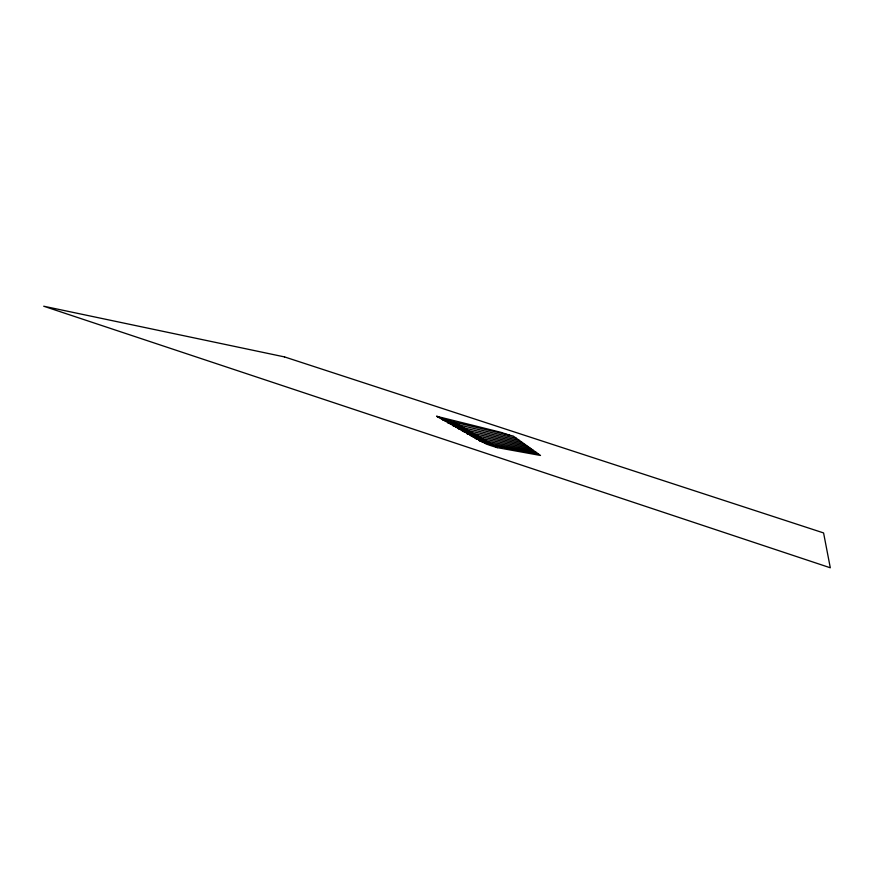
<?xml version="1.0" encoding="UTF-8"?>
<svg xmlns="http://www.w3.org/2000/svg" width="874" height="874" viewBox="0 0 874 874"><rect width="100%" height="100%" fill="white"/><g stroke="black" fill="none" stroke-linecap="round" stroke-linejoin="round"><path stroke-width="1.31" d="M464.116 427.965L519.495 440.518M459.101 425.015L458.26 424.906M481.203 438.431L530.726 448.515M490.074 443.271L535.795 452.12M493.821 445.478L538.187 453.803L493.1 445.369M486.075 441.02L533.304 450.35M436.694 416.297L486.305 444.036A19.96 1.125 17.5 0 0 488.664 444.877L489.298 445.095A16.748 0.95 17.5 0 0 491.833 445.948L497.208 447.619L540.514 455.463L513.246 436.071L452.951 421.825L442.178 418.406A17.841 0.863 17.4 0 1 439.775 417.543L436.694 416.297L501.031 432.346A12.607 0.568 17.5 0 0 502.506 432.87L509.728 435.23M497.339 447.652L453.835 421.902M489.932 443.304L488.97 443.052M528.071 446.614L477.903 436.093M473.479 433.482L525.307 444.658M472.976 433.46L472.397 433.307M468.835 430.751L522.455 442.626M468.3 430.74L468.016 430.663M458.522 424.961L455.496 424.13M459.003 424.95L516.414 438.333M485.682 440.955L484.994 440.747M463.187 427.856L461.876 427.462M468.093 430.707L466.355 430.183M456.665 424.458L458.031 424.873M457.648 424.764L456.152 424.305M476.527 435.82L477.881 436.148L476.112 435.7M481.268 438.475L480.449 438.213M480.918 438.377L479.498 437.929M485.059 440.78L484.152 440.496M489.025 443.096L487.67 442.67M492.838 445.314L491.516 444.899M461.374 427.31L461.964 427.506M471.108 432.936L471.654 433.122M455.594 424.141L456.239 424.36M461.461 427.364L459.658 426.785M465.831 430.019L466.432 430.227M470.594 432.772L471.184 432.98M475.139 435.405L475.718 435.602M484.229 440.529L481.399 439.622M492.04 445.074L489.91 444.385M455.015 423.956L455.693 424.185M465.263 429.844L465.908 430.074M470.671 432.816L469.447 432.422M474.604 435.241L475.216 435.449M478.963 437.765L479.575 437.972M483.737 440.387L482.667 440.048M454.393 423.759L455.103 424.01M460.347 427.015L459.025 426.578M464.662 429.658L465.339 429.899M487.157 442.506L487.736 442.703M474.025 435.055L474.669 435.274M478.395 437.579L479.039 437.798M454.491 423.814L453.093 423.344M486.61 442.331L487.233 442.55M464.039 429.462L464.75 429.713M468.835 432.226L469.535 432.466M473.424 434.859L474.101 435.099M477.193 437.197L478.471 437.623M459.112 426.632L456.337 425.704M463.395 429.254L464.127 429.516M486.042 442.146L486.687 442.375M490.543 444.604L489.32 444.2M468.202 432.018L468.923 432.269M472.79 434.662L473.5 434.902M477.881 437.437L475.238 436.552A15.885 0.852 17.5 0 1 473.282 435.886L472.648 435.678A18.977 1.016 17.5 0 1 470.234 434.837L466.727 433.46L469.163 434.444M453.191 423.398L451.738 422.907M457.79 426.206L458.457 426.425M462.739 429.047L463.493 429.309M485.441 441.96L486.108 442.189M468.289 432.062L466.88 431.592M472.146 434.454L472.878 434.706M481.476 439.666L479.476 438.988A16.213 0.885 17.5 0 1 477.477 438.311M452.514 423.18L451.039 422.677M462.827 429.09L461.385 428.599M484.819 441.752L485.507 441.993M488.708 443.992L489.385 444.232M472.233 434.498L470.824 434.017A15.59 0.819 17.5 0 1 468.835 433.34M484.895 441.796L484.185 441.545A16.311 0.907 17.5 0 1 481.618 440.671L481.006 440.463A19.294 1.06 17.5 0 1 478.69 439.644L475.183 438.3M466.203 431.363L466.967 431.636M488.774 444.036L488.074 443.784A16.584 0.929 17.5 0 1 485.54 442.932A19.414 1.082 17.5 0 1 482.645 441.916L479.181 440.572L482.568 441.894A19.72 1.103 17.5 0 0 484.95 442.736L485.583 442.965A16.475 0.918 17.5 0 0 488.151 443.828M450.35 422.448L451.137 422.732M454.961 425.245L456.425 425.758M475.98 436.814L472.681 435.7A18.791 1.005 17.5 0 1 470.31 434.848L469.775 434.651M484.262 441.589L483.617 441.37A16.366 0.907 17.5 0 1 481.661 440.704M461.472 428.642L459.374 427.921M466.301 431.417L464.848 430.904M470.911 434.061L468.213 433.133A18.42 0.972 17.5 0 1 465.318 432.106L462.237 430.893L464.706 431.887M450.449 422.503L448.362 421.771M455.736 425.529L454.305 425.026M465.613 431.188L464.214 430.685M454.371 425.059L453.049 424.589A17.873 0.896 17.4 0 1 450.733 423.759L447.586 422.513M458.763 427.725A18.19 0.929 17.5 0 1 455.715 426.643L452.688 425.43L455.813 426.665A17.983 0.918 17.5 0 0 458.73 427.703L459.429 427.954M463.602 430.5A18.485 0.961 17.5 0 1 461.122 429.626L457.561 428.216L460.664 429.44A18.201 0.95 17.5 0 0 463.581 430.467L464.269 430.729M447.739 421.574A17.961 0.885 17.4 0 1 445.336 420.711L442.266 419.476L445.423 420.733A17.709 0.874 17.4 0 0 447.739 421.552L448.406 421.803M465.219 432.084L465.776 432.28A18.736 0.994 17.5 0 0 468.235 433.154M475.281 438.355L478.613 439.633A19.479 1.071 17.5 0 0 481.017 440.485M447.597 422.524L450.645 423.748A18.092 0.907 17.4 0 0 453.049 424.6M284.542 356.92L43.7 306.217L830.3 567.783L823.581 532.932L284.542 356.92M477.532 438.333L476.909 438.114A19.228 1.049 17.5 0 1 474.506 437.284L471.042 435.929L474.582 437.295A19.042 1.038 17.5 0 0 476.909 438.114L477.575 438.366"/></g></svg>
